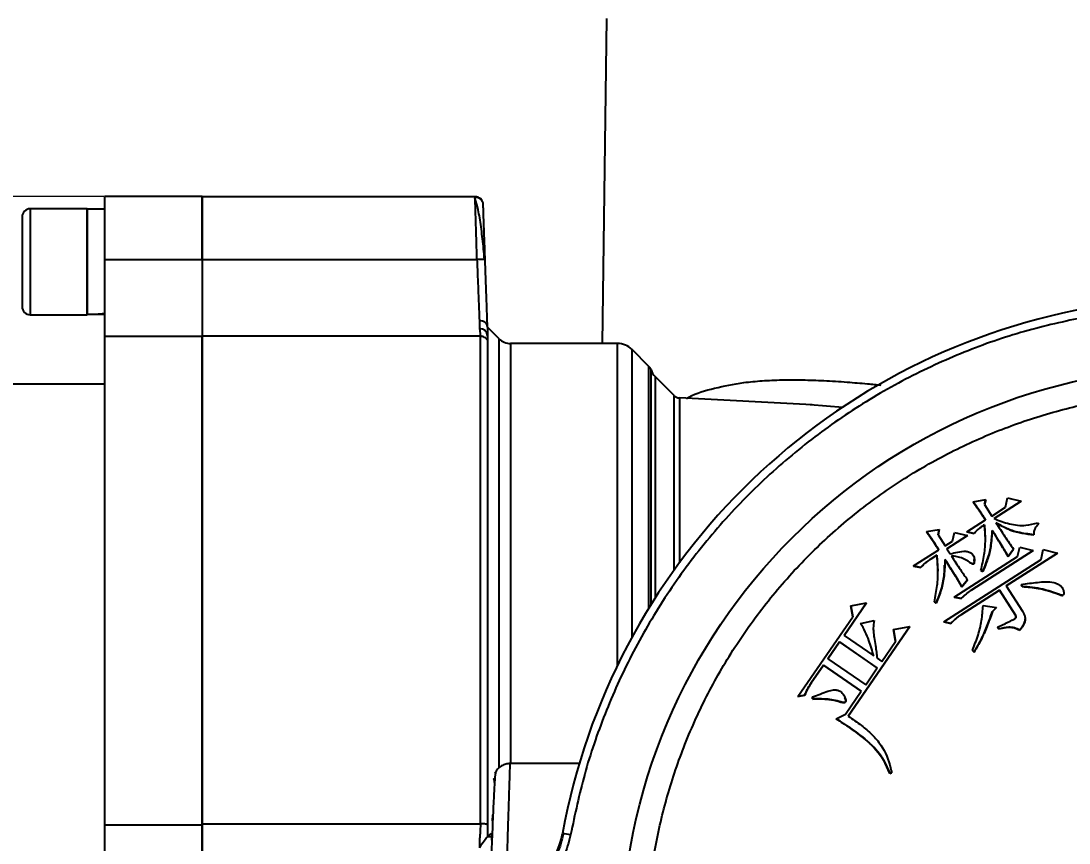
# Model space of a CAD drawing. Header units: millimetres. Extents: x 2136 to 4572, y 748 to 2471.
# Drawn here: x 3630.7 to 3759.3, y 2224.8 to 2325.6 of the extents above; entities that cross this region are included whole.
import ezdxf

# ---------------------------------------------------------------- set-up
doc = ezdxf.new("R2010")
doc.units = ezdxf.units.MM
doc.layers.add('AM_5', color=3, linetype='Continuous', lineweight=25)
doc.styles.add('SLDTEXTSTYLE1', font='txt.shx', dxfattribs={"width": 0.7, "bigfont": 'gbcbig.shx'})
doc.dimstyles.new('SLDDIMSTYLE12$0', dxfattribs={"dimtxt": 12, "dimasz": 10, "dimexe": 0, "dimexo": 0.0625, "dimgap": 0.875, "dimtad": 1, "dimdec": 1, "dimlfac": 1.8, "dimrnd": 1e-09, "dimzin": 12, "dimdsep": 46, "dimtxsty": 'SLDTEXTSTYLE1', "dimcen": 0.09, "dimdle": 8.16, "dimclrd": 3, "dimclre": 3, "dimadec": 0, "dimazin": 3, "dimtfac": 1, "dimtdec": 1, "dimtofl": 0, "dimtmove": 0, "dimatfit": 3, "dimfxl": 0, "dimfrac": 2, "dimtolj": 1, "dimlwd": 5, "dimlwe": 5, "dimarcsym": 0})

# ---------------------------------------------------------------- blocks, each defined once
blk = doc.blocks.new('*D47')
at = {"layer": 'AM_5', "color": 3, "lineweight": 5, "transparency": 16777216}
blk.add_line((3640.84, 2304.09), (3471.62, 2304.09), dxfattribs=at)
at = {"layer": 'AM_5', "color": 3, "linetype": 'Continuous', "lineweight": 5, "transparency": 16777216}
for p, q in [((3471.62, 2294.09), (3471.62, 2128.09)), ((3640.83, 2118.09), (3471.62, 2118.09))]:
    blk.add_line(p, q, dxfattribs=at)
at = {"layer": 'AM_5', "color": 3, "transparency": 16777216}
for points in [[(3469.96, 2294.09), (3473.29, 2294.09), (3471.62, 2304.09)], [(3469.96, 2128.09), (3473.29, 2128.09), (3471.62, 2118.09)]]:
    blk.add_solid(points, dxfattribs=at)
at = {"layer": 'Defpoints', "color": 0, "transparency": 16777216}
for p in [(3640.9, 2304.09), (3471.62, 2118.09), (3640.9, 2118.09)]:
    blk.add_point(p, dxfattribs=at)
at = {"layer": 'AM_5', "color": 0, "transparency": 16777216, "insert": (3464.75, 2211.09), "char_height": 12, "attachment_point": 5, "rotation": 90, "style": 'SLDTEXTSTYLE1'}
blk.add_mtext('\\A1;186', dxfattribs=at)

msp = doc.modelspace()

# ---------------------------------------------------------------- linework, layer by layer
at = {"color": 7, "linetype": 'Continuous', "lineweight": 25}
for p, q in [((3702.498, 2325.905), (3701.977, 2286.069)), ((3652.898, 2304.089), (3640.898, 2304.089)), ((3640.898, 2304.089), (3640.898, 2296.369)), ((3652.898, 2296.369), (3652.898, 2304.089)), ((3686.374, 2304.069), (3652.898, 2304.069)), ((3686.563, 2303.231), (3686.337, 2303.929)), ((3638.798, 2302.589), (3631.798, 2302.589)), ((3631.798, 2302.589), (3631.798, 2296.089)), ((3638.798, 2302.589), (3638.798, 2296.089)), ((3640.898, 2302.529), (3638.798, 2302.529)), ((3638.798, 2289.649), (3638.798, 2302.529)), ((3631.798, 2296.089), (3631.798, 2289.589)), ((3638.798, 2296.089), (3638.798, 2289.589)), ((3640.898, 2296.369), (3652.898, 2296.369)), ((3640.898, 2296.369), (3640.898, 2286.934)), ((3652.898, 2296.369), (3652.898, 2286.933)), ((3652.898, 2296.366), (3686.61, 2296.366)), ((3631.798, 2289.589), (3638.798, 2289.589)), ((3686.898, 2287.906), (3687.032, 2286.947)), ((3687.898, 2288.085), (3687.898, 2287.023)), ((3689.312, 2286.655), (3687.898, 2288.069)), ((3652.898, 2286.933), (3640.898, 2286.934)), ((3687.032, 2286.947), (3652.898, 2286.947)), ((3687.899, 2286.949), (3687.829, 2287.346)), ((3687.898, 2287.023), (3687.898, 2286.458)), ((3703.862, 2286.069), (3690.726, 2286.069)), ((3707.711, 2283.255), (3705.63, 2285.336)), ((3707.961, 2254.046), (3707.961, 2282.839)), ((3710.792, 2279.674), (3708.46, 2282.006)), ((3708.46, 2282.006), (3708.46, 2254.836)), ((3640.898, 2281.089), (3499.898, 2281.09)), ((3710.792, 2258.275), (3710.792, 2279.674)), ((3727.723, 2278.53), (3711.447, 2279.383)), ((3711.447, 2279.383), (3711.447, 2259.176)), ((3731.515, 2278.227), (3727.509, 2278.541)), ((3747.487, 2266.664), (3749.051, 2266.923)), ((3749.051, 2266.923), (3748.869, 2266.309)), ((3748.869, 2266.308), (3749.051, 2266.921)), ((3748.869, 2266.309), (3749.765, 2264.907)), ((3749.051, 2266.923), (3749.051, 2266.921)), ((3749.765, 2264.907), (3751.458, 2265.991)), ((3753.377, 2266.725), (3750.045, 2264.593)), ((3750.045, 2264.591), (3753.377, 2266.723)), ((3751.458, 2265.991), (3751.712, 2267.139)), ((3751.712, 2267.139), (3753.377, 2266.725)), ((3753.377, 2266.725), (3753.377, 2266.723)), ((3746.727, 2262.965), (3749.005, 2264.421)), ((3748.877, 2263.846), (3748.877, 2263.844)), ((3748.877, 2263.844), (3748.964, 2262.211)), ((3755.403, 2264.069), (3755.516, 2263.895)), ((3741.762, 2263.004), (3743.323, 2263.26)), ((3743.323, 2263.26), (3743.177, 2262.59)), ((3743.177, 2262.589), (3743.323, 2263.258)), ((3743.177, 2262.59), (3744.037, 2261.244)), ((3743.323, 2263.26), (3743.323, 2263.258)), ((3746.773, 2262.503), (3744.261, 2260.895)), ((3744.262, 2260.893), (3746.773, 2262.501)), ((3744.972, 2261.843), (3745.204, 2262.898)), ((3745.204, 2262.898), (3746.773, 2262.503)), ((3747.587, 2262.775), (3746.727, 2262.965)), ((3746.727, 2262.965), (3746.727, 2262.963)), ((3746.727, 2262.963), (3747.587, 2262.773)), ((3746.773, 2262.503), (3746.773, 2262.501)), ((3747.587, 2262.773), (3747.587, 2262.775)), ((3749.827, 2263.137), (3749.827, 2263.135)), ((3740.182, 2258.778), (3743.277, 2260.759)), ((3744.037, 2261.244), (3744.972, 2261.843)), ((3744.261, 2260.895), (3744.672, 2260.253)), ((3752.436, 2260.854), (3751.787, 2259.942)), ((3751.787, 2259.94), (3752.436, 2260.852)), ((3752.436, 2260.854), (3752.436, 2260.852)), ((3752.94, 2259.942), (3753.194, 2261.093)), ((3753.194, 2261.093), (3754.859, 2260.674)), ((3755.822, 2259.559), (3756.091, 2260.805)), ((3756.091, 2260.805), (3757.856, 2260.368)), ((3743.033, 2260.109), (3742.332, 2259.662)), ((3742.332, 2259.66), (3743.033, 2260.107)), ((3742.332, 2259.662), (3742.332, 2259.66)), ((3743.033, 2260.109), (3743.033, 2260.107)), ((3743.033, 2260.107), (3743.163, 2258.125)), ((3743.901, 2251.936), (3755.822, 2259.559)), ((3745.168, 2254.972), (3752.94, 2259.942)), ((3754.859, 2260.674), (3747.323, 2255.853)), ((3747.323, 2255.851), (3754.859, 2260.672)), ((3747.637, 2259.576), (3747.637, 2259.578)), ((3757.856, 2260.368), (3751.545, 2256.331)), ((3751.546, 2256.329), (3757.856, 2260.366)), ((3751.787, 2259.942), (3751.787, 2259.94)), ((3754.859, 2260.674), (3754.859, 2260.672)), ((3757.856, 2260.368), (3757.856, 2260.366)), ((3741.043, 2258.591), (3740.182, 2258.778)), ((3740.182, 2258.778), (3740.182, 2258.776)), ((3740.182, 2258.776), (3741.043, 2258.589)), ((3741.043, 2258.591), (3741.043, 2258.589)), ((3744.018, 2258.885), (3744.018, 2258.887)), ((3746.886, 2259.364), (3746.886, 2259.362)), ((3747.574, 2259.061), (3747.574, 2259.063)), ((3748.671, 2258.118), (3748.445, 2258.218)), ((3748.445, 2258.218), (3748.445, 2258.216)), ((3748.445, 2258.216), (3748.671, 2258.116)), ((3746.788, 2257.075), (3746.097, 2256.225)), ((3746.097, 2256.223), (3746.788, 2257.073)), ((3746.788, 2257.075), (3746.788, 2257.073)), ((3748.671, 2258.118), (3748.671, 2258.116)), ((3750.726, 2255.807), (3746.051, 2252.817)), ((3746.051, 2252.815), (3750.726, 2255.804)), ((3746.097, 2256.225), (3746.097, 2256.223)), ((3747.323, 2255.851), (3747.323, 2255.853)), ((3752.668, 2252.768), (3750.726, 2255.807)), ((3750.726, 2255.807), (3750.726, 2255.804)), ((3750.726, 2255.804), (3752.668, 2252.766)), ((3751.545, 2256.331), (3753.525, 2253.233)), ((3753.484, 2256.256), (3753.395, 2256.528)), ((3753.395, 2256.528), (3753.395, 2256.526)), ((3753.395, 2256.526), (3753.484, 2256.254)), ((3753.484, 2256.256), (3753.484, 2256.254)), ((3758.591, 2255.604), (3758.591, 2255.606)), ((3742.941, 2254.206), (3742.733, 2254.402)), ((3742.733, 2254.402), (3742.733, 2254.4)), ((3742.733, 2254.4), (3742.941, 2254.204)), ((3746.031, 2254.782), (3745.168, 2254.972)), ((3745.168, 2254.972), (3745.168, 2254.97)), ((3745.168, 2254.97), (3746.031, 2254.78)), ((3746.031, 2254.782), (3746.031, 2254.78)), ((3757.951, 2255.322), (3757.951, 2255.324)), ((3758.526, 2255.198), (3758.526, 2255.196)), ((3734.4, 2254.265), (3731.642, 2250.266)), ((3731.643, 2250.265), (3734.4, 2254.263)), ((3732.469, 2253.911), (3734.4, 2254.265)), ((3732.721, 2252.56), (3732.469, 2253.911)), ((3732.469, 2253.911), (3732.469, 2253.908)), ((3732.469, 2253.908), (3732.72, 2252.559)), ((3734.4, 2254.265), (3734.4, 2254.263)), ((3742.941, 2254.206), (3742.941, 2254.204)), ((3748.707, 2253.942), (3750.359, 2253.68)), ((3750.359, 2253.68), (3749.85, 2253.189)), ((3749.85, 2253.187), (3750.359, 2253.678)), ((3749.85, 2253.189), (3749.85, 2253.187)), ((3750.359, 2253.68), (3750.359, 2253.678)), ((3725.978, 2242.787), (3732.721, 2252.56)), ((3733.668, 2251.735), (3735.353, 2252.092)), ((3744.759, 2251.746), (3743.901, 2251.936)), ((3743.901, 2251.936), (3743.901, 2251.934)), ((3743.901, 2251.934), (3744.759, 2251.744)), ((3744.759, 2251.746), (3744.759, 2251.744)), ((3746.051, 2252.817), (3746.051, 2252.815)), ((3752.668, 2252.768), (3752.668, 2252.766)), ((3753.871, 2252.303), (3753.871, 2252.305)), ((3739.727, 2251.347), (3732.158, 2240.375)), ((3732.158, 2240.373), (3739.727, 2251.345)), ((3737.701, 2250.977), (3739.727, 2251.347)), ((3737.968, 2249.526), (3737.701, 2250.977)), ((3737.701, 2250.977), (3737.701, 2250.975)), ((3737.701, 2250.975), (3737.968, 2249.526)), ((3739.727, 2251.347), (3739.727, 2251.345)), ((3750.636, 2251.057), (3750.487, 2251.291)), ((3750.487, 2251.291), (3750.487, 2251.289)), ((3750.487, 2251.289), (3750.636, 2251.055)), ((3750.636, 2251.057), (3750.636, 2251.055)), ((3753.21, 2250.891), (3753.21, 2250.893)), ((3731.09, 2249.465), (3729.672, 2247.407)), ((3729.673, 2247.407), (3731.09, 2249.462)), ((3735.721, 2246.269), (3731.09, 2249.465)), ((3731.09, 2249.462), (3731.09, 2249.465)), ((3731.09, 2249.462), (3735.72, 2246.268)), ((3731.642, 2250.266), (3735.299, 2247.744)), ((3736.273, 2247.071), (3737.968, 2249.526)), ((3747.6, 2248.212), (3747.392, 2248.407)), ((3747.392, 2248.407), (3747.392, 2248.405)), ((3747.392, 2248.405), (3747.6, 2248.209)), ((3747.6, 2248.209), (3747.6, 2248.212)), ((3729.12, 2246.608), (3727.62, 2244.435)), ((3727.62, 2244.433), (3729.12, 2246.606)), ((3733.751, 2243.413), (3729.12, 2246.608)), ((3729.12, 2246.608), (3729.12, 2246.606)), ((3729.12, 2246.606), (3733.75, 2243.412)), ((3729.672, 2247.407), (3734.303, 2244.212)), ((3735.7, 2247.466), (3736.273, 2247.071)), ((3734.303, 2244.212), (3735.721, 2246.269)), ((3727.62, 2244.435), (3727.62, 2244.433)), ((3726.846, 2242.946), (3725.978, 2242.787)), ((3725.978, 2242.784), (3726.846, 2242.944)), ((3725.978, 2242.787), (3725.978, 2242.784)), ((3726.846, 2242.946), (3726.846, 2242.944)), ((3731.816, 2240.611), (3733.751, 2243.413)), ((3727.784, 2242.468), (3727.787, 2242.717)), ((3731.033, 2242.165), (3731.033, 2242.163)), ((3731.766, 2242.61), (3731.766, 2242.612)), ((3731.842, 2242.111), (3731.842, 2242.114)), ((3730.671, 2240.054), (3731.816, 2240.611)), ((3699.159, 2234.547), (3690.642, 2234.547)), ((3737.48, 2233.417), (3737.249, 2233.324)), ((3737.249, 2233.322), (3737.48, 2233.415)), ((3737.249, 2233.324), (3737.249, 2233.322)), ((3737.48, 2233.417), (3737.48, 2233.415)), ((3688.492, 2228.255), (3688.465, 2227.508)), ((3688.492, 2228.264), (3688.492, 2228.255)), ((3640.898, 2227.022), (3652.898, 2227.022)), ((3640.898, 2227.022), (3640.898, 2219.084)), ((3652.898, 2227.175), (3687.032, 2227.164)), ((3652.898, 2227.022), (3652.898, 2219.435)), ((3687.898, 2227.06), (3687.898, 2225.604)), ((3687.882, 2225.576), (3687.898, 2225.604)), ((3688.398, 2225.576), (3687.882, 2225.576)), ((3687.898, 2225.604), (3688.377, 2225.968)), ((3688.411, 2225.956), (3688.384, 2225.161)), ((3688.411, 2225.969), (3688.411, 2225.956))]:
    msp.add_line(p, q, dxfattribs=at)
at = {"color": 7, "linetype": 'Continuous', "lineweight": 25, "flags": 128}
for points in [[(3686.898, 2288.863), (3686.898, 2288.729), (3686.898, 2288.6), (3686.898, 2288.474), (3686.898, 2288.352), (3686.898, 2288.235), (3686.898, 2288.121), (3686.898, 2288.012), (3686.898, 2287.906)], [(3640.898, 2286.934), (3640.898, 2285.675), (3640.898, 2284.071), (3640.898, 2282.129), (3640.898, 2279.859), (3640.898, 2277.27), (3640.898, 2274.376), (3640.898, 2271.188), (3640.898, 2267.722), (3640.898, 2263.994), (3640.898, 2260.021), (3640.898, 2255.822), (3640.898, 2251.416), (3640.898, 2246.823), (3640.898, 2242.065), (3640.898, 2237.164), (3640.898, 2232.142), (3640.898, 2227.022)], [(3652.898, 2227.022), (3652.898, 2232.142), (3652.898, 2237.164), (3652.898, 2242.065), (3652.898, 2246.823), (3652.898, 2251.416), (3652.898, 2255.822), (3652.898, 2260.021), (3652.898, 2263.994), (3652.898, 2267.722), (3652.898, 2271.188), (3652.898, 2274.375), (3652.898, 2277.27), (3652.898, 2279.859), (3652.898, 2282.129), (3652.898, 2284.071), (3652.898, 2285.675), (3652.898, 2286.933)], [(3687.032, 2227.164), (3687.032, 2232.281), (3687.032, 2237.3), (3687.032, 2242.197), (3687.032, 2246.95), (3687.032, 2251.537), (3687.032, 2255.937), (3687.032, 2260.13), (3687.032, 2264.095), (3687.032, 2267.815), (3687.032, 2271.272), (3687.032, 2274.451), (3687.032, 2277.336), (3687.032, 2279.915), (3687.032, 2282.175), (3687.032, 2284.106), (3687.032, 2285.699), (3687.032, 2286.947)], [(3687.898, 2286.458), (3687.898, 2285.218), (3687.898, 2283.635), (3687.898, 2281.716), (3687.898, 2279.471), (3687.898, 2276.909), (3687.898, 2274.042), (3687.898, 2270.884), (3687.898, 2267.449), (3687.898, 2263.753), (3687.898, 2259.813), (3687.898, 2255.648), (3687.898, 2251.276), (3687.898, 2246.719), (3687.898, 2241.996), (3687.898, 2237.13), (3687.898, 2232.144), (3687.898, 2227.06)], [(3689.312, 2234.047), (3689.312, 2236.73), (3689.312, 2241.517), (3689.312, 2246.163), (3689.312, 2250.645), (3689.312, 2254.943), (3689.312, 2259.037), (3689.312, 2262.908), (3689.312, 2266.538), (3689.312, 2269.909), (3689.312, 2273.007), (3689.312, 2275.816), (3689.312, 2278.324), (3689.312, 2280.52), (3689.312, 2282.392), (3689.312, 2283.932), (3689.312, 2285.133), (3689.312, 2285.989), (3689.312, 2286.497), (3689.312, 2286.655)], [(3690.726, 2286.069), (3690.726, 2286.024), (3690.726, 2285.673), (3690.726, 2284.973), (3690.726, 2283.927), (3690.726, 2282.54), (3690.726, 2280.819), (3690.726, 2278.773), (3690.726, 2276.409), (3690.726, 2273.74), (3690.726, 2270.778), (3690.726, 2267.536), (3690.726, 2264.031), (3690.726, 2260.278), (3690.726, 2256.295), (3690.726, 2252.1), (3690.726, 2247.713), (3690.726, 2243.155), (3690.726, 2238.447), (3690.726, 2234.547)], [(3703.862, 2246.635), (3703.862, 2246.962), (3703.862, 2251.391), (3703.862, 2255.629), (3703.862, 2259.658), (3703.862, 2263.459), (3703.862, 2267.014), (3703.862, 2270.305), (3703.862, 2273.318), (3703.862, 2276.038), (3703.862, 2278.453), (3703.862, 2280.551), (3703.862, 2282.323), (3703.862, 2283.759), (3703.862, 2284.854), (3703.862, 2285.602), (3703.862, 2285.999), (3703.862, 2286.069)], [(3705.63, 2250.061), (3705.63, 2253.136), (3705.63, 2257.33), (3705.63, 2261.295), (3705.63, 2265.013), (3705.63, 2268.465), (3705.63, 2271.633), (3705.63, 2274.502), (3705.63, 2277.058), (3705.63, 2279.288), (3705.63, 2281.181), (3705.63, 2282.728), (3705.63, 2283.921), (3705.63, 2284.755), (3705.63, 2285.224), (3705.63, 2285.336)], [(3707.711, 2253.644), (3707.711, 2256.648), (3707.711, 2260.486), (3707.711, 2264.078), (3707.711, 2267.405), (3707.711, 2270.451), (3707.711, 2273.2), (3707.711, 2275.64), (3707.711, 2277.757), (3707.711, 2279.541), (3707.711, 2280.984), (3707.711, 2282.078), (3707.711, 2282.817), (3707.711, 2283.199), (3707.711, 2283.255)]]:
    msp.add_lwpolyline(points, dxfattribs=at)
at = {"color": 7, "linetype": 'Continuous', "lineweight": 25}
msp.add_circle((3775.82, 2211.68), 71.5, dxfattribs=at)
for centre, radius, start, end in [((3686.374, 2303.069), 1, 1.99976, 89.99975), ((3631.798, 2301.589), 1, 89.99969, 179.99969), ((3631.798, 2290.589), 1, 179.99969, 269.99969), ((3775.82, 2211.677), 80, 100.30604, 169.69383), ((3690.726, 2288.069), 2, 224.99969, 269.99969), ((3703.862, 2283.569), 2.5, 44.99977, 89.99969), ((3707.004, 2282.548), 1, 16.90237, 44.99987), ((3709.875, 2283.42), 2, 196.90236, 224.99969), ((3711.5, 2280.381), 1, 224.99969, 266.99945), ((3687.272, 2227.779), 10, 290.58663, 349.69385), ((3676.614, 2109.081), 118.693, 79.57321, 80.05575)]:
    msp.add_arc(centre, radius, start, end, dxfattribs=at)
for centre, start_param, end_param in [((3638.798, 2296.089), 4.712389, 4.9017857), ((3640.898, 2296.089), 4.6181163, 4.712389)]:
    msp.add_ellipse(centre, major_axis=(11.154, 0), ratio=0.5773503, start_param=start_param, end_param=end_param, dxfattribs=at)
for points in [[(3652.898, 2304.069), (3652.898, 2303.956), (3652.898, 2303.731), (3652.898, 2301.964), (3652.898, 2299.426), (3652.898, 2297.386), (3652.898, 2296.366)], [(3652.898, 2296.366), (3652.898, 2295.263), (3652.898, 2293.056), (3652.898, 2290.178), (3652.898, 2287.938), (3652.898, 2287.278), (3652.898, 2286.947)], [(3687.898, 2287.023), (3687.883, 2287.139), (3687.853, 2287.37), (3687.622, 2287.662), (3687.291, 2287.867), (3687.029, 2287.893), (3686.898, 2287.906)], [(3652.898, 2286.947), (3652.898, 2286.373), (3652.898, 2285.224), (3652.898, 2282.623), (3652.898, 2279.409), (3652.898, 2275.547), (3652.898, 2271.091), (3652.898, 2266.076), (3652.898, 2260.551), (3652.898, 2254.566), (3652.898, 2248.179), (3652.898, 2241.444), (3652.898, 2234.438), (3652.898, 2229.596), (3652.898, 2227.175)], [(3687.898, 2286.458), (3687.849, 2286.528), (3687.75, 2286.67), (3687.537, 2286.825), (3687.294, 2286.928), (3687.119, 2286.941), (3687.032, 2286.947)], [(3652.898, 2219.246), (3652.898, 2219.39), (3652.898, 2219.677), (3652.898, 2221.452), (3652.898, 2223.986), (3652.898, 2226.112), (3652.898, 2227.175)], [(3687.898, 2227.06), (3687.848, 2227.075), (3687.75, 2227.105), (3687.537, 2227.138), (3687.294, 2227.16), (3687.119, 2227.163), (3687.032, 2227.164)], [(3697.244, 2225.997), (3697.023, 2225.158), (3696.579, 2223.48), (3695.119, 2221.297), (3693.206, 2219.498), (3691.624, 2218.784), (3690.833, 2218.427)]]:
    msp.add_open_spline(points, degree=3, dxfattribs=at)
for points, knots in [([(3687.257, 2303.521), (3687.216, 2303.593), (3687.124, 2303.755), (3686.891, 2303.911), (3686.612, 2303.985), (3686.428, 2303.945), (3686.336, 2303.925)], [0, 0, 0, 0, 0.2110006, 0.4756494, 0.740464, 1, 1, 1, 1]), ([(3686.61, 2296.366), (3686.579, 2297.369), (3686.526, 2299.122), (3686.463, 2301.153), (3686.422, 2302.512), (3686.394, 2303.417), (3686.377, 2303.971), (3686.375, 2304.036), (3686.374, 2304.069)], [0, 0, 0, 0, 0.2452809, 0.4288993, 0.5790518, 0.7242842, 0.8645993, 1, 1, 1, 1]), ([(3687.538, 2296.375), (3687.461, 2297.228), (3687.306, 2298.959), (3686.984, 2301.273), (3686.719, 2302.786), (3686.59, 2303.153), (3686.563, 2303.231)], [0, 0, 0, 0, 0.2966354, 0.6024529, 0.914745, 1, 1, 1, 1]), ([(3687.609, 2296.364), (3687.578, 2297.256), (3687.515, 2299.039), (3687.438, 2301.26), (3687.384, 2302.807), (3687.377, 2303.005), (3687.373, 2303.104)], [0, 0, 0, 0, 0.249886, 0.4997488, 0.7497519, 1, 1, 1, 1]), ([(3630.798, 2301.589), (3630.798, 2301.516), (3630.798, 2301.403), (3630.798, 2300.717), (3630.798, 2300.007), (3630.798, 2299.126), (3630.798, 2297.845), (3630.798, 2296.781), (3630.798, 2296.089)], [0, 0, 0, 0, 0.2394568, 0.3683607, 0.5, 0.6316393, 0.7605432, 1, 1, 1, 1]), ([(3630.798, 2296.089), (3630.798, 2295.397), (3630.798, 2294.333), (3630.798, 2293.052), (3630.798, 2292.171), (3630.798, 2291.461), (3630.798, 2290.776), (3630.798, 2290.663), (3630.798, 2290.589)], [0, 0, 0, 0, 0.2394568, 0.3683607, 0.5, 0.6316393, 0.7605432, 1, 1, 1, 1]), ([(3687.609, 2296.364), (3687.595, 2296.368), (3687.575, 2296.374), (3687.45, 2296.379), (3687.321, 2296.38), (3687.161, 2296.379), (3686.928, 2296.376), (3686.735, 2296.37), (3686.61, 2296.366)], [0, 0, 0, 0, 0.239471, 0.3683705, 0.5000015, 0.6316323, 0.7605311, 1, 1, 1, 1]), ([(3686.61, 2296.366), (3686.641, 2295.541), (3686.696, 2294.095), (3686.776, 2292.044), (3686.843, 2290.284), (3686.88, 2289.322), (3686.898, 2288.863)], [0, 0, 0, 0, 0.2851739, 0.500074, 0.7610217, 1, 1, 1, 1]), ([(3687.898, 2288.085), (3687.88, 2288.617), (3687.842, 2289.687), (3687.771, 2291.724), (3687.692, 2293.976), (3687.637, 2295.57), (3687.609, 2296.364)], [0, 0, 0, 0, 0.2485215, 0.4999911, 0.7509557, 1, 1, 1, 1]), ([(3761.687, 2289.405), (3759.191, 2288.879), (3754.153, 2287.816), (3746.776, 2285.278), (3739.534, 2282.008), (3732.555, 2277.946), (3725.952, 2273.134), (3719.859, 2267.642), (3714.366, 2261.548), (3709.554, 2254.945), (3705.492, 2247.966), (3702.222, 2240.724), (3699.684, 2233.347), (3698.621, 2228.309), (3698.095, 2225.813)], [0, 0, 0, 0, 0.0799588, 0.1613715, 0.2441424, 0.3288926, 0.4142166, 0.5, 0.5857784, 0.6711024, 0.7558576, 0.8386237, 0.9200388, 1, 1, 1, 1]), ([(3687.898, 2288.085), (3687.893, 2288.14), (3687.883, 2288.248), (3687.818, 2288.403), (3687.735, 2288.52), (3687.654, 2288.599), (3687.608, 2288.637), (3687.578, 2288.66), (3687.483, 2288.729), (3687.263, 2288.843), (3687.025, 2288.856), (3686.898, 2288.863)], [0, 0, 0, 0, 0.13274928, 0.2587097, 0.38346285, 0.46187539, 0.50802694, 0.51153962, 0.54269826, 0.7552829, 1, 1, 1, 1]), ([(3712.335, 2279.336), (3712.43, 2279.391), (3713.429, 2279.965), (3715.744, 2280.63), (3718.781, 2281.241), (3721.6, 2281.509), (3724, 2281.616), (3726.532, 2281.616), (3729.198, 2281.523), (3731.862, 2281.354), (3734.204, 2281.16), (3735.613, 2281.018), (3736.168, 2280.962)], [0, 0, 0, 0, 0.0175251, 0.1841374, 0.3534819, 0.4507624, 0.5518318, 0.6514871, 0.7507207, 0.855208, 0.9429111, 1, 1, 1, 1]), ([(3707.32, 2211.686), (3707.375, 2213.775), (3707.485, 2217.953), (3708.395, 2224.292), (3709.881, 2230.645), (3712.055, 2237.01), (3714.886, 2243.233), (3718.399, 2249.256), (3722.554, 2254.948), (3727.297, 2260.209), (3732.558, 2264.953), (3738.25, 2269.107), (3744.273, 2272.621), (3750.496, 2275.452), (3756.862, 2277.623), (3763.214, 2279.119), (3769.553, 2279.996), (3775.82, 2280.281), (3782.087, 2279.996), (3788.426, 2279.119), (3794.779, 2277.624), (3801.144, 2275.452), (3807.368, 2272.621), (3813.39, 2269.107), (3819.082, 2264.953), (3824.344, 2260.209), (3829.087, 2254.948), (3833.241, 2249.256), (3836.755, 2243.233), (3839.586, 2237.01), (3841.76, 2230.645), (3843.246, 2224.292), (3844.156, 2217.953), (3844.265, 2213.775), (3844.32, 2211.686)], [0, 0, 0, 0, 0.02912361, 0.05824846, 0.08912004, 0.11999406, 0.1519015, 0.18431275, 0.21706879, 0.24999999, 0.2829312, 0.31568724, 0.34809849, 0.38000593, 0.41087751, 0.44175153, 0.47087453, 0.49999999, 0.52912299, 0.55824846, 0.58912004, 0.61999406, 0.6519015, 0.68431275, 0.71706879, 0.74999999, 0.7829312, 0.81568724, 0.84809849, 0.88000593, 0.91087751, 0.94175153, 0.97087515, 1, 1, 1, 1]), ([(3749.005, 2264.421), (3748.823, 2264.701), (3748.485, 2265.218), (3747.973, 2265.962), (3747.649, 2266.43), (3747.487, 2266.664)], [0, 0, 0, 0, 0.3692968, 0.6846351, 1, 1, 1, 1]), ([(3747.487, 2266.661), (3747.677, 2266.387), (3748.029, 2265.879), (3748.539, 2265.135), (3748.85, 2264.658), (3749.005, 2264.419)], [0, 0, 0, 0, 0.3692999, 0.6846184, 1, 1, 1, 1]), ([(3750.045, 2264.593), (3750.67, 2264.352), (3751.922, 2263.87), (3753.791, 2263.653), (3754.924, 2263.946), (3755.403, 2264.069)], [0, 0, 0, 0, 0.365081, 0.7318324, 1, 1, 1, 1]), ([(3748.877, 2263.846), (3748.738, 2263.753), (3748.461, 2263.568), (3748.019, 2263.221), (3747.745, 2262.938), (3747.587, 2262.775)], [0, 0, 0, 0, 0.2975375, 0.5952824, 1, 1, 1, 1]), ([(3747.587, 2262.773), (3747.702, 2262.894), (3747.932, 2263.135), (3748.362, 2263.497), (3748.689, 2263.717), (3748.877, 2263.844)], [0, 0, 0, 0, 0.297563, 0.5953627, 1, 1, 1, 1]), ([(3748.445, 2258.218), (3748.597, 2258.869), (3748.887, 2260.111), (3749.036, 2262.008), (3748.93, 2263.23), (3748.877, 2263.846)], [0, 0, 0, 0, 0.352766, 0.6735094, 1, 1, 1, 1]), ([(3754.936, 2262.616), (3754.27, 2262.69), (3753.126, 2262.817), (3751.56, 2263.354), (3750.717, 2263.843), (3750.289, 2264.09)], [0, 0, 0, 0, 0.4070224, 0.6994922, 1, 1, 1, 1]), ([(3750.289, 2264.09), (3750.468, 2263.809), (3750.827, 2263.247), (3751.532, 2262.161), (3752.079, 2261.37), (3752.436, 2260.854)], [0, 0, 0, 0, 0.2574536, 0.5149081, 1, 1, 1, 1]), ([(3750.289, 2264.088), (3750.874, 2263.758), (3751.879, 2263.19), (3753.479, 2262.765), (3754.446, 2262.664), (3754.936, 2262.614)], [0, 0, 0, 0, 0.4074927, 0.700455, 1, 1, 1, 1]), ([(3755.516, 2263.895), (3755.358, 2263.751), (3755.092, 2263.507), (3754.921, 2263.03), (3754.931, 2262.75), (3754.936, 2262.616)], [0, 0, 0, 0, 0.4310373, 0.7260596, 1, 1, 1, 1]), ([(3743.277, 2260.759), (3743.096, 2261.038), (3742.76, 2261.557), (3742.253, 2262.304), (3741.925, 2262.77), (3741.762, 2263.004)], [0, 0, 0, 0, 0.3691831, 0.6845547, 1, 1, 1, 1]), ([(3741.762, 2263.001), (3741.953, 2262.729), (3742.309, 2262.223), (3742.812, 2261.473), (3743.122, 2260.995), (3743.277, 2260.757)], [0, 0, 0, 0, 0.369183, 0.6845539, 1, 1, 1, 1]), ([(3749.827, 2263.137), (3749.786, 2262.47), (3749.714, 2261.277), (3749.305, 2259.586), (3748.884, 2258.611), (3748.671, 2258.118)], [0, 0, 0, 0, 0.3862573, 0.6901644, 1, 1, 1, 1]), ([(3748.671, 2258.116), (3748.93, 2258.734), (3749.394, 2259.837), (3749.742, 2261.541), (3749.798, 2262.601), (3749.827, 2263.135)], [0, 0, 0, 0, 0.3867011, 0.6907704, 1, 1, 1, 1]), ([(3751.787, 2259.942), (3751.616, 2260.228), (3751.275, 2260.801), (3750.628, 2261.87), (3750.138, 2262.644), (3749.827, 2263.137)], [0, 0, 0, 0, 0.2667737, 0.5335507, 1, 1, 1, 1]), ([(3749.827, 2263.135), (3750.005, 2262.853), (3750.361, 2262.29), (3751.02, 2261.228), (3751.489, 2260.441), (3751.787, 2259.94)], [0, 0, 0, 0, 0.2667737, 0.5335509, 1, 1, 1, 1]), ([(3742.332, 2259.662), (3742.193, 2259.569), (3741.916, 2259.384), (3741.476, 2259.035), (3741.201, 2258.753), (3741.043, 2258.591)], [0, 0, 0, 0, 0.297582, 0.5953265, 1, 1, 1, 1]), ([(3741.043, 2258.589), (3741.158, 2258.709), (3741.388, 2258.951), (3741.819, 2259.311), (3742.145, 2259.532), (3742.332, 2259.66)], [0, 0, 0, 0, 0.2976137, 0.5953859, 1, 1, 1, 1]), ([(3742.733, 2254.402), (3742.864, 2255.057), (3743.116, 2256.32), (3743.208, 2258.241), (3743.092, 2259.483), (3743.033, 2260.109)], [0, 0, 0, 0, 0.3486907, 0.6720185, 1, 1, 1, 1]), ([(3744.025, 2259.59), (3744.008, 2258.922), (3743.977, 2257.672), (3743.618, 2255.849), (3743.168, 2254.758), (3742.941, 2254.206)], [0, 0, 0, 0, 0.3619317, 0.6770769, 1, 1, 1, 1]), ([(3746.097, 2256.225), (3745.931, 2256.515), (3745.6, 2257.093), (3744.901, 2258.21), (3744.374, 2259.041), (3744.025, 2259.59)], [0, 0, 0, 0, 0.2530696, 0.5060968, 1, 1, 1, 1]), ([(3744.025, 2259.588), (3744.204, 2259.307), (3744.563, 2258.745), (3745.267, 2257.631), (3745.767, 2256.784), (3746.097, 2256.223)], [0, 0, 0, 0, 0.2530241, 0.506045, 1, 1, 1, 1]), ([(3744.672, 2260.253), (3744.981, 2260.335), (3745.61, 2260.501), (3746.405, 2260.633), (3746.964, 2260.515), (3747.276, 2260.375), (3747.401, 2260.218), (3747.461, 2260.142)], [0, 0, 0, 0, 0.3259585, 0.6623472, 0.799326, 0.9026086, 1, 1, 1, 1]), ([(3746.886, 2259.364), (3746.662, 2259.489), (3746.233, 2259.728), (3745.526, 2259.925), (3745.058, 2259.988), (3744.821, 2260.019)], [0, 0, 0, 0, 0.3506116, 0.6721745, 1, 1, 1, 1]), ([(3744.821, 2260.019), (3745.002, 2259.739), (3745.364, 2259.179), (3746.015, 2258.194), (3746.496, 2257.498), (3746.788, 2257.075)], [0, 0, 0, 0, 0.2824309, 0.5648657, 1, 1, 1, 1]), ([(3747.461, 2260.142), (3747.529, 2260.001), (3747.637, 2259.773), (3747.644, 2259.449), (3747.622, 2259.256), (3747.618, 2259.127), (3747.586, 2259.081), (3747.574, 2259.063)], [0, 0, 0, 0, 0.4149922, 0.6672915, 0.8518093, 0.9435518, 1, 1, 1, 1]), ([(3747.574, 2259.061), (3747.586, 2259.081), (3747.639, 2259.164), (3747.636, 2259.349), (3747.625, 2259.499), (3747.62, 2259.575)], [0, 0, 0, 0, 0.1287294, 0.560423, 1, 1, 1, 1]), ([(3742.941, 2254.204), (3743.191, 2254.825), (3743.661, 2255.988), (3743.955, 2257.585), (3743.981, 2258.527), (3743.991, 2258.887)], [0, 0, 0, 0, 0.415089, 0.7766886, 1, 1, 1, 1]), ([(3747.574, 2259.063), (3747.555, 2259.054), (3747.515, 2259.035), (3747.42, 2259.043), (3747.272, 2259.092), (3747.084, 2259.207), (3746.953, 2259.311), (3746.886, 2259.364)], [0, 0, 0, 0, 0.0821072, 0.1649251, 0.3566775, 0.6750024, 1, 1, 1, 1]), ([(3746.886, 2259.362), (3746.946, 2259.315), (3747.072, 2259.215), (3747.242, 2259.107), (3747.39, 2259.049), (3747.494, 2259.026), (3747.552, 2259.051), (3747.574, 2259.061)], [0, 0, 0, 0, 0.2918387, 0.6153201, 0.7611319, 0.9080246, 1, 1, 1, 1]), ([(3747.323, 2255.853), (3747.184, 2255.76), (3746.907, 2255.574), (3746.465, 2255.227), (3746.19, 2254.945), (3746.031, 2254.782)], [0, 0, 0, 0, 0.2972142, 0.5946015, 1, 1, 1, 1]), ([(3746.031, 2254.78), (3746.146, 2254.9), (3746.376, 2255.142), (3746.808, 2255.502), (3747.134, 2255.723), (3747.323, 2255.851)], [0, 0, 0, 0, 0.2972478, 0.5946857, 1, 1, 1, 1]), ([(3753.395, 2256.528), (3754.056, 2256.612), (3755.054, 2256.738), (3756.386, 2256.878), (3757.283, 2256.818), (3757.955, 2256.56), (3758.288, 2256.304), (3758.407, 2256.148), (3758.426, 2256.123)], [0, 0, 0, 0, 0.3811029, 0.574669, 0.7656511, 0.8880567, 0.981539, 1, 1, 1, 1]), ([(3757.951, 2255.324), (3757.318, 2255.543), (3756.281, 2255.903), (3754.772, 2256.172), (3753.915, 2256.228), (3753.484, 2256.256)], [0, 0, 0, 0, 0.437716, 0.7175066, 1, 1, 1, 1]), ([(3753.484, 2256.254), (3754.151, 2256.203), (3755.246, 2256.12), (3756.735, 2255.759), (3757.544, 2255.468), (3757.951, 2255.322)], [0, 0, 0, 0, 0.437036, 0.71725, 1, 1, 1, 1]), ([(3758.426, 2256.123), (3758.477, 2256.006), (3758.583, 2255.764), (3758.621, 2255.47), (3758.592, 2255.269), (3758.549, 2255.222), (3758.526, 2255.198)], [0, 0, 0, 0, 0.391814, 0.8079154, 0.9011946, 1, 1, 1, 1]), ([(3758.526, 2255.198), (3758.493, 2255.188), (3758.402, 2255.161), (3758.257, 2255.211), (3758.1, 2255.26), (3758.001, 2255.303), (3757.951, 2255.324)], [0, 0, 0, 0, 0.1702702, 0.46425974, 0.73150854, 1, 1, 1, 1]), ([(3757.951, 2255.322), (3758.026, 2255.291), (3758.153, 2255.238), (3758.32, 2255.188), (3758.442, 2255.167), (3758.502, 2255.187), (3758.526, 2255.196)], [0, 0, 0, 0, 0.4012303, 0.6876697, 0.8743168, 1, 1, 1, 1]), ([(3747.392, 2248.407), (3747.637, 2249.028), (3748.108, 2250.221), (3748.565, 2252.081), (3748.659, 2253.318), (3748.707, 2253.942)], [0, 0, 0, 0, 0.3500804, 0.6723217, 1, 1, 1, 1]), ([(3749.85, 2253.189), (3749.628, 2252.561), (3749.213, 2251.388), (3748.479, 2249.714), (3747.894, 2248.714), (3747.6, 2248.212)], [0, 0, 0, 0, 0.3654374, 0.6815484, 1, 1, 1, 1]), ([(3747.6, 2248.209), (3747.935, 2248.788), (3748.56, 2249.866), (3749.273, 2251.549), (3749.657, 2252.64), (3749.85, 2253.187)], [0, 0, 0, 0, 0.365816, 0.6822521, 1, 1, 1, 1]), ([(3753.525, 2253.233), (3753.64, 2253.031), (3753.821, 2252.711), (3753.9, 2252.205), (3753.732, 2251.584), (3753.43, 2251.184), (3753.21, 2250.893)], [0, 0, 0, 0, 0.2682269, 0.4237883, 0.5806222, 1, 1, 1, 1]), ([(3735.299, 2247.744), (3735.106, 2248.382), (3734.802, 2249.389), (3734.281, 2250.739), (3733.873, 2251.402), (3733.668, 2251.735)], [0, 0, 0, 0, 0.4622699, 0.7292654, 1, 1, 1, 1]), ([(3735.353, 2252.092), (3735.297, 2251.778), (3735.208, 2251.273), (3735.26, 2250.568), (3735.31, 2250.186), (3735.335, 2249.994)], [0, 0, 0, 0, 0.4510454, 0.7247717, 1, 1, 1, 1]), ([(3746.051, 2252.817), (3745.913, 2252.724), (3745.636, 2252.539), (3745.193, 2252.192), (3744.918, 2251.909), (3744.759, 2251.746)], [0, 0, 0, 0, 0.2972063, 0.5945929, 1, 1, 1, 1]), ([(3744.759, 2251.744), (3744.874, 2251.864), (3745.105, 2252.106), (3745.536, 2252.466), (3745.863, 2252.687), (3746.051, 2252.815)], [0, 0, 0, 0, 0.2972387, 0.594682, 1, 1, 1, 1]), ([(3750.487, 2251.291), (3750.791, 2251.428), (3751.338, 2251.675), (3751.964, 2251.968), (3752.333, 2252.165), (3752.507, 2252.265), (3752.622, 2252.338), (3752.698, 2252.41), (3752.729, 2252.502), (3752.735, 2252.613), (3752.703, 2252.707), (3752.675, 2252.756), (3752.668, 2252.768)], [0, 0, 0, 0, 0.3504097, 0.6308659, 0.7259254, 0.7905212, 0.8413047, 0.8695695, 0.8981793, 0.9412086, 0.9847565, 1, 1, 1, 1]), ([(3752.668, 2252.766), (3752.689, 2252.726), (3752.733, 2252.646), (3752.733, 2252.525), (3752.708, 2252.43), (3752.672, 2252.378), (3752.643, 2252.36), (3752.636, 2252.356)], [0, 0, 0, 0, 0.29784254, 0.59950035, 0.77233328, 0.947577, 1, 1, 1, 1]), ([(3753.21, 2250.891), (3753.356, 2251.092), (3753.602, 2251.43), (3753.855, 2251.912), (3753.861, 2252.195), (3753.863, 2252.303)], [0, 0, 0, 0, 0.471494, 0.7963049, 1, 1, 1, 1]), ([(3750.636, 2251.055), (3750.929, 2251.128), (3751.518, 2251.274), (3752.434, 2251.293), (3752.959, 2251.021), (3753.21, 2250.891)], [0, 0, 0, 0, 0.3417866, 0.6860729, 1, 1, 1, 1]), ([(3753.21, 2250.893), (3753.003, 2251.007), (3752.583, 2251.238), (3751.676, 2251.306), (3751.039, 2251.154), (3750.636, 2251.057)], [0, 0, 0, 0, 0.2636519, 0.5346519, 1, 1, 1, 1]), ([(3735.335, 2249.994), (3735.394, 2249.666), (3735.498, 2249.082), (3735.621, 2248.24), (3735.674, 2247.724), (3735.7, 2247.466)], [0, 0, 0, 0, 0.3914898, 0.6955835, 1, 1, 1, 1]), ([(3727.62, 2244.435), (3727.528, 2244.296), (3727.346, 2244.017), (3727.072, 2243.526), (3726.929, 2243.158), (3726.846, 2242.946)], [0, 0, 0, 0, 0.2971536, 0.5945312, 1, 1, 1, 1]), ([(3726.846, 2242.944), (3726.906, 2243.099), (3727.025, 2243.411), (3727.28, 2243.912), (3727.495, 2244.243), (3727.62, 2244.433)], [0, 0, 0, 0, 0.2971762, 0.5946304, 1, 1, 1, 1]), ([(3727.787, 2242.717), (3728.096, 2242.841), (3728.717, 2243.089), (3729.574, 2243.372), (3730.256, 2243.621), (3730.773, 2243.577), (3731.056, 2243.489), (3731.188, 2243.406), (3731.205, 2243.395)], [0, 0, 0, 0, 0.2778733, 0.555831, 0.7571621, 0.8707407, 0.982618, 1, 1, 1, 1]), ([(3731.205, 2243.395), (3731.355, 2243.255), (3731.609, 2243.019), (3731.77, 2242.622), (3731.842, 2242.374), (3731.879, 2242.22), (3731.853, 2242.145), (3731.842, 2242.114)], [0, 0, 0, 0, 0.4076992, 0.6900828, 0.8437541, 0.9341612, 1, 1, 1, 1]), ([(3731.033, 2242.165), (3730.737, 2242.243), (3730.145, 2242.4), (3729.051, 2242.482), (3728.265, 2242.473), (3727.784, 2242.468)], [0, 0, 0, 0, 0.2800426, 0.5593015, 1, 1, 1, 1]), ([(3727.784, 2242.466), (3728.117, 2242.471), (3728.784, 2242.48), (3729.879, 2242.441), (3730.619, 2242.263), (3731.033, 2242.163)], [0, 0, 0, 0, 0.3052726, 0.6107465, 1, 1, 1, 1]), ([(3731.842, 2242.114), (3731.824, 2242.096), (3731.788, 2242.061), (3731.663, 2242.029), (3731.484, 2242.045), (3731.258, 2242.097), (3731.108, 2242.142), (3731.033, 2242.165)], [0, 0, 0, 0, 0.08760568, 0.17563974, 0.44506263, 0.72129423, 1, 1, 1, 1]), ([(3731.033, 2242.163), (3731.108, 2242.14), (3731.258, 2242.095), (3731.487, 2242.042), (3731.671, 2242.026), (3731.795, 2242.063), (3731.827, 2242.096), (3731.842, 2242.111)], [0, 0, 0, 0, 0.2779118, 0.55610172, 0.83547916, 0.9259082, 1, 1, 1, 1]), ([(3731.842, 2242.111), (3731.853, 2242.147), (3731.886, 2242.255), (3731.83, 2242.427), (3731.781, 2242.551), (3731.759, 2242.607)], [0, 0, 0, 0, 0.2145946, 0.6465803, 1, 1, 1, 1]), ([(3732.158, 2240.375), (3732.709, 2239.998), (3733.728, 2239.302), (3735.096, 2238.131), (3736.516, 2236.506), (3737.205, 2234.806), (3737.441, 2233.614), (3737.48, 2233.417)], [0, 0, 0, 0, 0.2213716, 0.4092764, 0.5964037, 0.9332213, 1, 1, 1, 1]), ([(3737.249, 2233.324), (3736.993, 2233.948), (3736.373, 2235.457), (3734.114, 2237.818), (3731.994, 2239.195), (3730.671, 2240.054)], [0, 0, 0, 0, 0.2094523, 0.5068834, 1, 1, 1, 1]), ([(3730.671, 2240.052), (3731.232, 2239.69), (3732.658, 2238.771), (3734.858, 2237.138), (3736.535, 2235.154), (3737.082, 2233.751), (3737.249, 2233.322)], [0, 0, 0, 0, 0.2084819, 0.5302845, 0.8564654, 1, 1, 1, 1]), ([(3690.708, 2234.546), (3690.521, 2234.537), (3690.134, 2234.518), (3689.58, 2234.274), (3689.097, 2233.878), (3688.901, 2233.513), (3688.804, 2233.331)], [0, 0, 0, 0, 0.2341083, 0.485653, 0.7448761, 1, 1, 1, 1]), ([(3690.643, 2234.547), (3690.641, 2234.497), (3690.637, 2234.394), (3690.612, 2233.624), (3690.58, 2232.613), (3690.544, 2231.484), (3690.496, 2229.978), (3690.431, 2227.97), (3690.346, 2225.31), (3690.243, 2222.095), (3690.165, 2219.63), (3690.124, 2218.354)], [0, 0, 0, 0, 0.1217334, 0.2456529, 0.3295313, 0.4143849, 0.5002146, 0.6112196, 0.7315209, 0.8611156, 1, 1, 1, 1]), ([(3688.928, 2233.429), (3688.915, 2233.465), (3688.873, 2233.577), (3688.791, 2232.649), (3688.679, 2230.752), (3688.55, 2227.918), (3688.405, 2224.346), (3688.259, 2220.499), (3688.16, 2217.76), (3688.116, 2216.548)], [0, 0, 0, 0, 0.0766683, 0.2378832, 0.398102, 0.5574825, 0.7161906, 0.8743952, 1, 1, 1, 1]), ([(3688.664, 2232.635), (3688.667, 2232.652), (3688.679, 2232.714), (3688.728, 2232.389), (3688.763, 2232.153)], [0, 0, 0, 0, 0.272533, 1, 1, 1, 1]), ([(3687.032, 2227.164), (3687.02, 2226.762), (3686.999, 2226.055), (3686.922, 2225.218), (3686.895, 2224.642), (3686.901, 2224.357), (3686.904, 2224.228)], [0, 0, 0, 0, 0.39272652, 0.69002655, 0.85917042, 1, 1, 1, 1]), ([(3687.882, 2225.576), (3687.758, 2225.405), (3687.479, 2225.017), (3687.11, 2224.51), (3686.904, 2224.228)], [0, 0, 0, 0, 0.4434973, 1, 1, 1, 1]), ([(3698.095, 2225.813), (3697.861, 2224.91), (3697.386, 2223.073), (3695.802, 2220.66), (3693.71, 2218.67), (3691.987, 2217.875), (3691.14, 2217.484)], [0, 0, 0, 0, 0.24579633, 0.5, 0.75420367, 1, 1, 1, 1])]:
    msp.add_open_spline(points, degree=3, knots=knots, dxfattribs=at)

# ---------------------------------------------------------------- dimensions: what is measured, and where the dimension line sits
at = {"layer": 'AM_5'}
dim = msp.add_linear_dim(base=(3471.623, 2118.089), p1=(3640.898, 2304.089), p2=(3640.897, 2118.089), angle=90, dimstyle='SLDDIMSTYLE12$0', override={"dimlfac": 1, "dimpost": ''}, dxfattribs=at)
dim.commit()
dim.dimension.update_dxf_attribs({"geometry": '*D47', "text_midpoint": (3464.748, 2211.089)})

doc.saveas('drawing.dxf')
